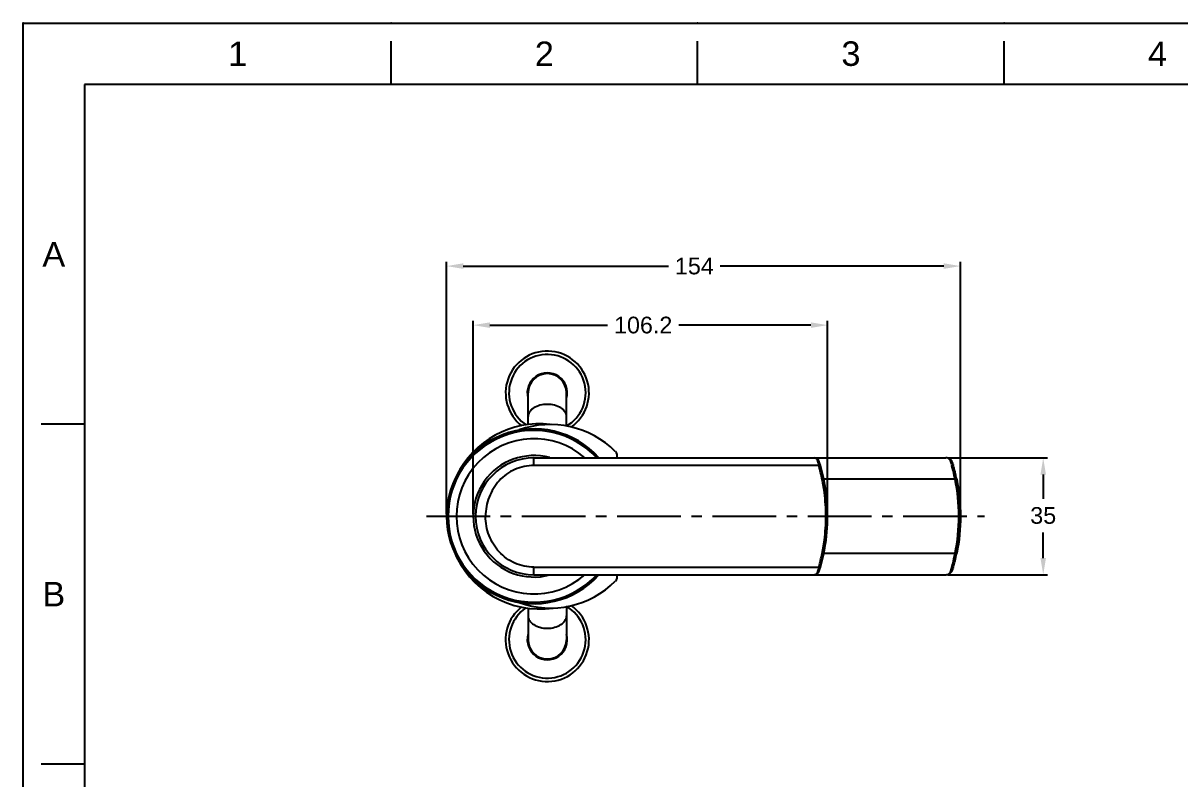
# Model space of a CAD drawing. Extents: x 9520 to 10292, y -16148 to -15602.
# Drawn here: x 9520.3 to 9867, y -15828.7 to -15602.3 of the extents above; entities that cross this region are included whole.
import ezdxf

# ---------------------------------------------------------------- set-up
doc = ezdxf.new("R2010")
doc.units = 0
doc.header["$MEASUREMENT"] = 0
doc.linetypes.add('CENTER2', pattern=[28.575, 19.05, -3.175, 3.175, -3.175])
doc.layers.get('0').update_dxf_attribs({"linetype": 'CONTINUOUS'})
doc.layers.get('DEFPOINTS').update_dxf_attribs({"linetype": 'CONTINUOUS'})
for name, color, linetype in [('CENTER', 1, 'CENTER2'), ('DIM', 2, 'CONTINUOUS'), ('FORM', 7, 'CONTINUOUS')]:
    doc.layers.add(name, color=color, linetype=linetype)
doc.styles.get("Standard").update_dxf_attribs({"font": 'arial.ttf'})
doc.dimstyles.new('ISO-25', dxfattribs={"dimtxt": 4, "dimasz": 4, "dimexe": 1.25, "dimexo": 0.625, "dimtad": 1, "dimtih": 1, "dimtoh": 1, "dimdec": 1, "dimdsep": 46, "dimtxsty": 'Standard', "dimcen": 2.5, "dimclrd": 3, "dimclre": 3, "dimclrt": 4, "dimadec": 0, "dimazin": 0, "dimtfac": 1, "dimtdec": 1, "dimtmove": 0, "dimatfit": 3, "dimfxl": 1, "dimtfillclr": 4, "dimarcsym": 0})

# ---------------------------------------------------------------- blocks, each defined once
blk = doc.blocks.new('*D20')
at = {"layer": 'DEFPOINTS', "color": 0, "transparency": 16777216}
for p in [(9761.43, -15692.78), (9655.23, -15750.06), (9761.43, -15750.06)]:
    blk.add_point(p, dxfattribs=at)
at = {"layer": 'DIM', "color": 3, "lineweight": -2, "transparency": 16777216}
for p, q in [((9655.23, -15749.44), (9655.23, -15691.53)), ((9660.23, -15692.78), (9695.48, -15692.78)), ((9756.43, -15692.78), (9716.83, -15692.78)), ((9761.43, -15749.44), (9761.43, -15691.53))]:
    blk.add_line(p, q, dxfattribs=at)
at = {"layer": 'DIM', "color": 3, "transparency": 16777216}
for points in [[(9660.23, -15691.95), (9660.23, -15693.61), (9655.23, -15692.78)], [(9756.43, -15691.95), (9756.43, -15693.61), (9761.43, -15692.78)]]:
    blk.add_solid(points, dxfattribs=at)
at = {"layer": 'DIM', "color": 4, "transparency": 16777216, "insert": (9706.16, -15692.78), "char_height": 5, "attachment_point": 5}
blk.add_mtext('106.2', dxfattribs=at)
blk = doc.blocks.new('*D21')
at = {"layer": 'DEFPOINTS', "color": 0, "transparency": 16777216}
for p in [(9801.27, -15675.09), (9647.23, -15750.06), (9801.27, -15750.06)]:
    blk.add_point(p, dxfattribs=at)
at = {"layer": 'DIM', "color": 3, "lineweight": -2, "transparency": 16777216}
for p, q in [((9647.23, -15749.44), (9647.23, -15673.84)), ((9801.27, -15749.44), (9801.27, -15673.84)), ((9652.23, -15675.09), (9713.72, -15675.09)), ((9796.27, -15675.09), (9729.27, -15675.09))]:
    blk.add_line(p, q, dxfattribs=at)
at = {"layer": 'DIM', "color": 3, "transparency": 16777216}
for points in [[(9652.23, -15674.25), (9652.23, -15675.92), (9647.23, -15675.09)], [(9796.27, -15674.25), (9796.27, -15675.92), (9801.27, -15675.09)]]:
    blk.add_solid(points, dxfattribs=at)
at = {"layer": 'DIM', "color": 4, "transparency": 16777216, "insert": (9721.5, -15675.09), "char_height": 5, "attachment_point": 5}
blk.add_mtext('154', dxfattribs=at)
blk = doc.blocks.new('*D26')
at = {"layer": 'DEFPOINTS', "color": 0, "transparency": 16777216}
for p in [(9796.89, -15732.56), (9796.89, -15767.56), (9826.06, -15767.56)]:
    blk.add_point(p, dxfattribs=at)
at = {"layer": 'DIM', "color": 3, "lineweight": -2, "transparency": 16777216}
for p, q in [((9797.51, -15732.56), (9827.31, -15732.56)), ((9826.06, -15737.56), (9826.06, -15744.79)), ((9826.06, -15762.56), (9826.06, -15754.9)), ((9797.51, -15767.56), (9827.31, -15767.56))]:
    blk.add_line(p, q, dxfattribs=at)
at = {"layer": 'DIM', "color": 3, "transparency": 16777216}
for points in [[(9825.23, -15737.56), (9826.89, -15737.56), (9826.06, -15732.56)], [(9825.23, -15762.56), (9826.89, -15762.56), (9826.06, -15767.56)]]:
    blk.add_solid(points, dxfattribs=at)
at = {"layer": 'DIM', "color": 4, "transparency": 16777216, "insert": (9826.06, -15749.84), "char_height": 5, "attachment_point": 5}
blk.add_mtext('35', dxfattribs=at)

msp = doc.modelspace()

# ---------------------------------------------------------------- linework, layer by layer
at = {"color": 7, "linetype": 'Continuous'}
for p, q in [((9671.68, -15722.58), (9671.68, -15713.06)), ((9683.18, -15723.05), (9683.18, -15713.06)), ((9673.43, -15734.82), (9673.43, -15732.56)), ((9673.43, -15732.56), (9796.89, -15732.56)), ((9758.79, -15734.82), (9673.43, -15734.82)), ((9759.27, -15734.81), (9759.27, -15734.81)), ((9798.94, -15734.21), (9798.94, -15734.22)), ((9799.04, -15734.57), (9799.05, -15734.6)), ((9799.04, -15734.57), (9799.05, -15734.6)), ((9799.64, -15738.97), (9760.29, -15738.97)), ((9760.29, -15761.15), (9799.64, -15761.15)), ((9673.43, -15767.56), (9673.43, -15765.3)), ((9673.43, -15765.3), (9758.79, -15765.3)), ((9673.43, -15767.56), (9796.89, -15767.56)), ((9759.27, -15765.31), (9759.27, -15765.31)), ((9798.94, -15765.91), (9798.94, -15765.91)), ((9799.04, -15765.54), (9799.04, -15765.57)), ((9799.04, -15765.54), (9799.04, -15765.57)), ((9671.68, -15777.58), (9671.68, -15787.06)), ((9683.18, -15777.07), (9683.18, -15787.06))]:
    msp.add_line(p, q, dxfattribs=at)
for points in [[(9759.27, -15734.81), (9759.13, -15734.34), (9758.93, -15733.74), (9758.7, -15733.23), (9758.4, -15732.86), (9758.03, -15732.64), (9757.56, -15732.56)], [(9798.94, -15734.21), (9798.66, -15733.53), (9798.19, -15732.97), (9797.56, -15732.65), (9796.89, -15732.56)], [(9760.6, -15740.6), (9760.27, -15738.9), (9759.81, -15736.85), (9759.27, -15734.81)], [(9759.27, -15765.31), (9759.81, -15763.27), (9760.27, -15761.22), (9760.6, -15759.52)], [(9757.56, -15767.56), (9758.03, -15767.48), (9758.4, -15767.25), (9758.7, -15766.88), (9758.93, -15766.38), (9759.13, -15765.78), (9759.27, -15765.31)], [(9796.89, -15767.56), (9797.57, -15767.47), (9798.2, -15767.14), (9798.66, -15766.58), (9798.94, -15765.91)]]:
    msp.add_lwpolyline(points, dxfattribs=at)
for centre, radius, start, end in [((9677.43, -15713.06), 12.5, 304.7369, 232.3601), ((9677.43, -15713.06), 11.5, 300.1523, 236.8297), ((9677.43, -15713.06), 6, 344.7884, 195.1723), ((9677.43, -15713.06), 5.75, 0, 180), ((9675.17, -15750.09), 27.75, 83.4605, 154.1532), ((9678.33, -15750.06), 27.5, 44.8879, 109.8632), ((9673.43, -15750.06), 26.2, 42.0406, 317.9594), ((9673.43, -15750.06), 25.74, 43.0013, 316.9987), ((9673.43, -15750.06), 23.25, 48.914, 311.086), ((9673.43, -15750.06), 18.2, 74.9177, 285.0823), ((9673.43, -15750.06), 17.5, 90, 270), ((9696.4, -15732.06), 2, 345.5455, 44.8879), ((9739.04, -15750.3), 61.63, 15.0616, 15.3949), ((9734.56, -15751.5), 66.27, 14.482, 15.0573), ((9740.51, -15751.38), 60.9, 16.021, 16.3713), ((9742.41, -15750.86), 58.93, 11.6397, 16.0161), ((9742.43, -15750.85), 58.91, 11.6389, 16.0181), ((9706.77, -15750.09), 54.66, 0.0286, 9.9988), ((9706.77, -15750.03), 54.66, 350.0012, 359.9714), ((9746.61, -15750.01), 54.66, 352.7102, 359.9683), ((9748.46, -15750.05), 52.81, 0.0092, 0.1405), ((9745.21, -15749.86), 56.06, 350.8382, 352.74), ((9675.17, -15750.09), 27.75, 201.0886, 278.2824), ((9745.12, -15749.85), 56.16, 348.3914, 350.8386), ((9742.4, -15749.26), 58.94, 343.9614, 348.36), ((9742.54, -15749.29), 58.79, 343.9537, 348.3645), ((9696.4, -15768.06), 2, 315.1121, 14.4545), ((9740.27, -15750.15), 60.36, 344.6031, 344.9434), ((9735.42, -15748.85), 65.38, 344.9422, 345.5254), ((9740.5, -15748.74), 60.91, 343.6287, 343.9575), ((9678.33, -15750.06), 27.5, 250.1327, 315.1121), ((9677.43, -15787.06), 12.5, 127.9855, 55.2631), ((9677.43, -15787.06), 11.5, 123.9581, 59.854), ((9677.43, -15787.06), 6, 164.7884, 15.1723), ((9677.43, -15787.06), 5.75, 180, 0)]:
    msp.add_arc(centre, radius, start, end, dxfattribs=at)
for points, knots in [([(9677.43, -15716.51), (9676.69, -15716.51), (9675.27, -15716.68), (9673.65, -15717.34), (9672.64, -15718.11), (9672.1, -15718.75), (9671.76, -15719.46), (9671.68, -15719.96), (9671.68, -15720.2)], [0, 0, 0, 0, 0.296423, 0.56768, 0.689047, 0.80009, 0.902531, 1, 1, 1, 1]), ([(9683.18, -15720.2), (9683.18, -15719.96), (9683.1, -15719.46), (9682.76, -15718.75), (9682.21, -15718.11), (9681.21, -15717.34), (9679.59, -15716.68), (9678.17, -15716.51), (9677.43, -15716.51)], [0, 0, 0, 0, 0.097469, 0.19991, 0.310953, 0.43232, 0.703577, 1, 1, 1, 1]), ([(9757.56, -15732.56), (9757.64, -15732.56), (9757.8, -15732.58), (9758.01, -15732.7), (9758.18, -15732.91), (9758.38, -15733.3), (9758.58, -15733.96), (9758.72, -15734.51), (9758.79, -15734.82)], [0, 0, 0, 0, 0.086585, 0.16957, 0.261853, 0.372072, 0.653473, 1, 1, 1, 1]), ([(9798.46, -15733.94), (9798.4, -15733.73), (9798.27, -15733.35), (9797.93, -15732.87), (9797.44, -15732.6), (9797.08, -15732.56), (9796.89, -15732.56)], [0, 0, 0, 0, 0.288782, 0.529319, 0.753001, 1, 1, 1, 1]), ([(9673.43, -15734.82), (9672.45, -15734.82), (9670.49, -15735.02), (9667.69, -15735.92), (9665.14, -15737.38), (9662.95, -15739.32), (9661.19, -15741.66), (9659.91, -15744.3), (9659.11, -15747.13), (9658.93, -15749.08), (9658.93, -15750.06)], [0, 0, 0, 0, 0.125554, 0.250781, 0.375526, 0.499914, 0.624341, 0.749136, 0.874407, 1, 1, 1, 1]), ([(9759.27, -15734.81), (9759.26, -15734.79), (9759.2, -15734.76), (9759.05, -15734.77), (9758.9, -15734.79), (9758.79, -15734.82)], [0, 0, 0, 0, 0.10784, 0.329628, 1, 1, 1, 1]), ([(9760.11, -15740.6), (9760.02, -15740.11), (9759.66, -15738.17), (9759.19, -15736.24), (9758.79, -15734.82)], [0, 0, 0, 0, 0.252279, 1, 1, 1, 1]), ([(9798.46, -15733.94), (9798.56, -15733.93), (9798.77, -15733.96), (9798.91, -15734.13), (9798.94, -15734.21)], [0, 0, 0, 0, 0.531288, 1, 1, 1, 1]), ([(9799.64, -15738.97), (9799.56, -15738.6), (9799.29, -15737.24), (9798.97, -15735.9), (9798.72, -15734.93)], [0, 0, 0, 0, 0.276659, 1, 1, 1, 1]), ([(9799.64, -15738.97), (9799.7, -15738.96), (9799.81, -15738.94), (9799.96, -15738.93), (9800.06, -15738.93), (9800.12, -15738.95), (9800.13, -15738.97)], [0, 0, 0, 0, 0.356225, 0.682388, 0.903314, 1, 1, 1, 1]), ([(9799.64, -15761.15), (9800.38, -15757.5), (9801.16, -15750.05), (9800.38, -15742.6), (9799.64, -15738.97)], [0, 0, 0, 0, 0.501867, 1, 1, 1, 1]), ([(9760.6, -15740.6), (9760.6, -15740.58), (9760.53, -15740.56), (9760.43, -15740.56), (9760.28, -15740.57), (9760.16, -15740.59), (9760.11, -15740.6)], [0, 0, 0, 0, 0.090879, 0.312068, 0.641121, 1, 1, 1, 1]), ([(9760.93, -15750.06), (9760.93, -15747.69), (9760.72, -15744.51), (9760.24, -15741.38), (9760.11, -15740.6)], [0, 0, 0, 0, 0.749732, 1, 1, 1, 1]), ([(9673.43, -15765.3), (9671.49, -15765.3), (9667.56, -15764.49), (9662.73, -15761), (9659.65, -15755.91), (9658.93, -15752.01), (9658.93, -15750.06)], [0, 0, 0, 0, 0.250648, 0.49967, 0.748974, 1, 1, 1, 1]), ([(9760.11, -15759.52), (9760.24, -15758.74), (9760.72, -15755.61), (9760.93, -15752.44), (9760.93, -15750.06)], [0, 0, 0, 0, 0.250268, 1, 1, 1, 1]), ([(9758.79, -15765.3), (9758.92, -15764.83), (9759.44, -15762.92), (9759.85, -15760.99), (9760.11, -15759.52)], [0, 0, 0, 0, 0.248157, 1, 1, 1, 1]), ([(9760.11, -15759.52), (9760.16, -15759.53), (9760.28, -15759.55), (9760.43, -15759.56), (9760.53, -15759.56), (9760.6, -15759.54), (9760.6, -15759.52)], [0, 0, 0, 0, 0.358879, 0.687932, 0.909121, 1, 1, 1, 1]), ([(9798.72, -15765.19), (9798.8, -15764.89), (9799.14, -15763.56), (9799.43, -15762.21), (9799.64, -15761.15)], [0, 0, 0, 0, 0.219779, 1, 1, 1, 1]), ([(9799.64, -15761.15), (9799.7, -15761.16), (9799.81, -15761.18), (9799.96, -15761.19), (9800.06, -15761.19), (9800.12, -15761.17), (9800.13, -15761.15)], [0, 0, 0, 0, 0.356225, 0.682388, 0.903314, 1, 1, 1, 1]), ([(9758.79, -15765.3), (9758.72, -15765.61), (9758.58, -15766.17), (9758.38, -15766.82), (9758.18, -15767.21), (9758.01, -15767.42), (9757.8, -15767.54), (9757.64, -15767.56), (9757.56, -15767.56)], [0, 0, 0, 0, 0.346527, 0.627928, 0.738147, 0.83043, 0.913415, 1, 1, 1, 1]), ([(9758.79, -15765.3), (9758.9, -15765.33), (9759.05, -15765.35), (9759.2, -15765.36), (9759.26, -15765.33), (9759.27, -15765.31)], [0, 0, 0, 0, 0.670372, 0.89216, 1, 1, 1, 1]), ([(9796.89, -15767.56), (9797.08, -15767.56), (9797.44, -15767.52), (9797.93, -15767.25), (9798.27, -15766.77), (9798.4, -15766.39), (9798.46, -15766.18)], [0, 0, 0, 0, 0.246999, 0.470681, 0.711218, 1, 1, 1, 1]), ([(9798.46, -15766.18), (9798.56, -15766.19), (9798.77, -15766.16), (9798.91, -15765.99), (9798.94, -15765.91)], [0, 0, 0, 0, 0.531279, 1, 1, 1, 1]), ([(9671.68, -15779.92), (9671.68, -15780.16), (9671.76, -15780.66), (9672.1, -15781.37), (9672.64, -15782.01), (9673.65, -15782.78), (9675.27, -15783.44), (9676.69, -15783.61), (9677.43, -15783.61)], [0, 0, 0, 0, 0.097469, 0.19991, 0.310953, 0.43232, 0.703577, 1, 1, 1, 1]), ([(9677.43, -15783.61), (9678.17, -15783.61), (9679.59, -15783.44), (9681.21, -15782.78), (9682.21, -15782.01), (9682.76, -15781.37), (9683.1, -15780.66), (9683.18, -15780.16), (9683.18, -15779.92)], [0, 0, 0, 0, 0.296423, 0.56768, 0.689047, 0.80009, 0.902531, 1, 1, 1, 1])]:
    msp.add_open_spline(points, degree=3, knots=knots, dxfattribs=at)
msp.add_open_spline([(9800.13, -15738.97), (9801.65, -15746.36), (9801.65, -15753.76), (9800.13, -15761.15)], degree=3, dxfattribs=at)
at = {"layer": 'CENTER'}
msp.add_line((9641.22, -15750.06), (9808.49, -15750.06), dxfattribs=at)
at = {"layer": 'DIM', "color": 7}
msp.add_point((9520.32, -15602.28), dxfattribs=at)
at = {"layer": 'FORM'}
for p, q in [((9630.59, -15620.66), (9630.59, -15607.67)), ((9722.48, -15620.66), (9722.48, -15607.67)), ((9814.37, -15620.66), (9814.37, -15607.67)), ((10273.83, -15620.66), (9538.7, -15620.66)), ((9538.7, -15620.66), (9538.7, -16129.74)), ((9538.7, -15722.48), (9525.7, -15722.48)), ((9538.7, -15824.29), (9525.7, -15824.29))]:
    msp.add_line(p, q, dxfattribs=at)
msp.add_lwpolyline([(9520.32, -15602.28), (10292.2, -15602.28), (10292.2, -16148.12), (9520.32, -16148.12)], close=True, dxfattribs=at)
for p in [(9630.59, -15602.28), (9722.48, -15602.28), (9814.37, -15602.28)]:
    msp.add_point(p, dxfattribs=at)

# ---------------------------------------------------------------- texts
at = {"layer": 'FORM', "char_height": 7.35, "attachment_point": 5}
for s, width, insert in [('1', 64.98, (9584.64, -15611.47)), ('2', 64.98, (9676.54, -15611.47)), ('3', 64.98, (9768.43, -15611.47)), ('4', 64.98, (9860.32, -15611.47)), ('A', 12.996, (9529.51, -15671.57)), ('B', 12.996, (9529.51, -15773.38))]:
    msp.add_mtext_dynamic_manual_height_columns(s, width=width, gutter_width=16.25, heights=[0], dxfattribs=dict(at, insert=insert))

# ---------------------------------------------------------------- dimensions: what is measured, and where the dimension line sits
at = {"layer": 'DIM', "color": 3}
dim = msp.add_linear_dim(base=(9801.27, -15675.09), p1=(9647.23, -15750.06), p2=(9801.27, -15750.06), text='154', dimstyle='ISO-25', override={"dimtxt": 5, "dimasz": 5, "dimgap": 2.5, "dimcen": 5, "dimtmove": 2, "dimfxl": 1.25}, dxfattribs=at)
dim.commit()
dim.dimension.update_dxf_attribs({"geometry": '*D21', "text_midpoint": (9721.5, -15675.09), "dimtype": 160})
dim = msp.add_linear_dim(base=(9761.43, -15692.78), p1=(9655.23, -15750.06), p2=(9761.43, -15750.06), dimstyle='ISO-25', override={"dimtxt": 5, "dimasz": 5, "dimgap": 2.5, "dimcen": 5, "dimtmove": 2, "dimfxl": 1.25}, dxfattribs=at)
dim.commit()
dim.dimension.update_dxf_attribs({"geometry": '*D20', "text_midpoint": (9706.16, -15692.78), "dimtype": 160})
dim = msp.add_linear_dim(base=(9826.06, -15767.56), p1=(9796.89, -15732.56), p2=(9796.89, -15767.56), angle=90, dimstyle='ISO-25', override={"dimtxt": 5, "dimasz": 5, "dimgap": 2.5, "dimcen": 5, "dimtmove": 2, "dimfxl": 1.25}, dxfattribs=at)
dim.commit()
dim.dimension.update_dxf_attribs({"geometry": '*D26', "text_midpoint": (9826.06, -15749.84), "dimtype": 160})

doc.saveas('drawing.dxf')
